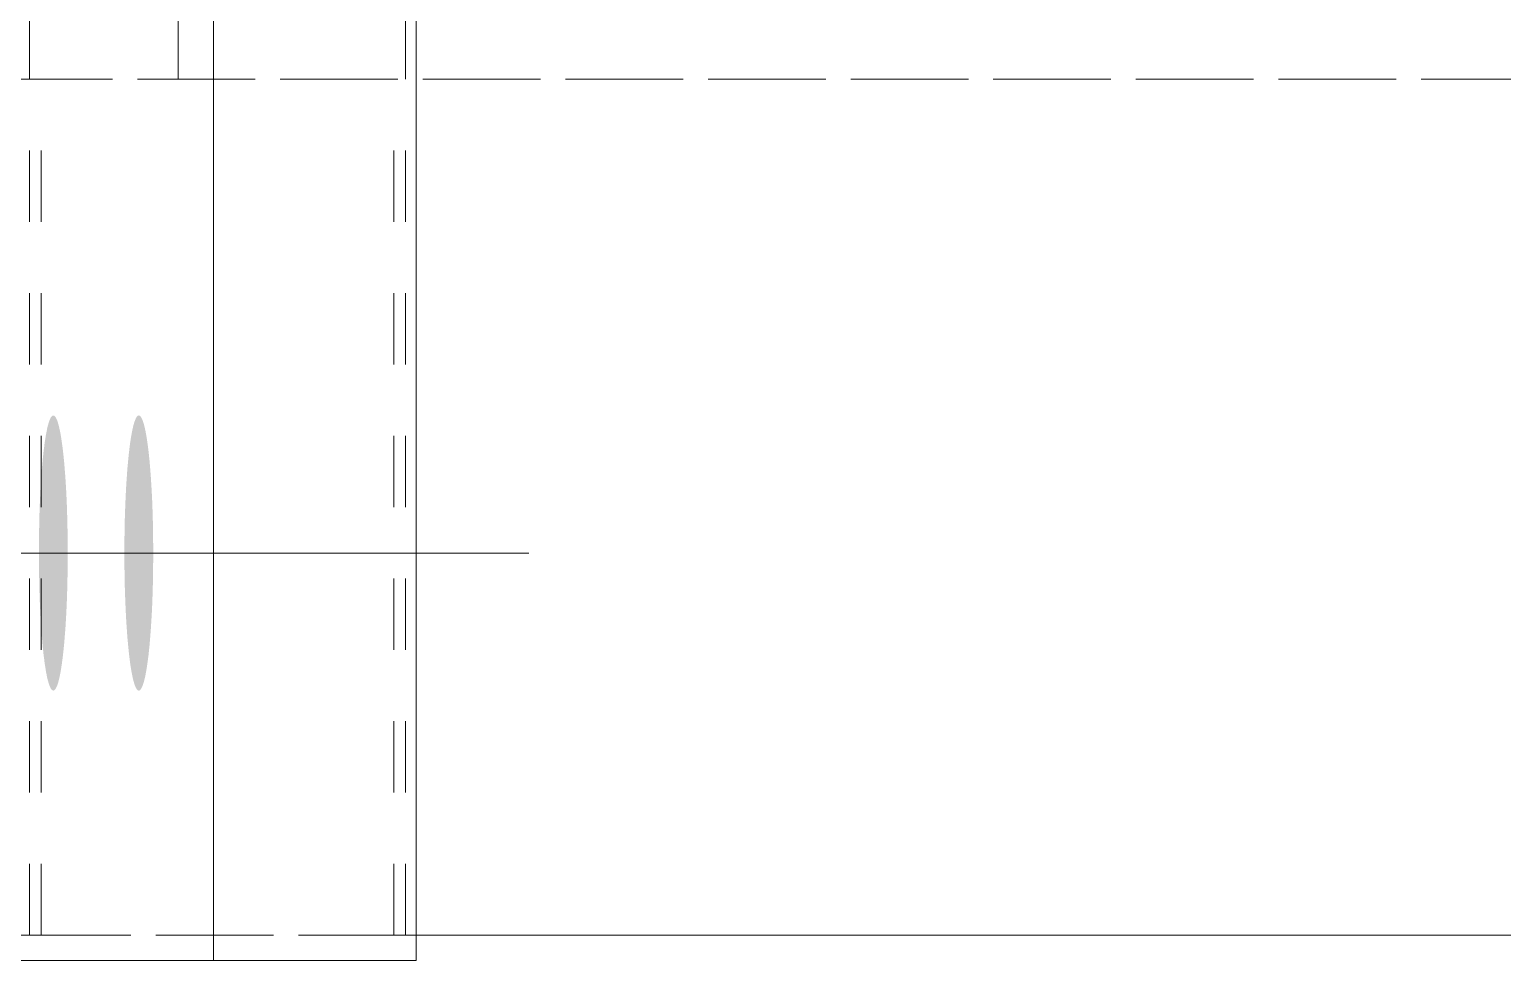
# Model space of a CAD drawing. Header units: millimetres. Extents: x 2 to 825, y 1 to 579.
# Drawn here: x 77.16 to 97.82, y 476.58 to 489.64 of the extents above; entities that cross this region are included whole.
import ezdxf

# ---------------------------------------------------------------- set-up
doc = ezdxf.new("R2010")
doc.units = ezdxf.units.MM
doc.linetypes.add('XKITLINE00', pattern=[0])
doc.linetypes.add('XKITLINE01', pattern=[4, 1, -1, 1, -1])
doc.layers.add('Bolt', color=3, linetype='Continuous', lineweight=0)
doc.layers.add('Part', color=2, linetype='Continuous', lineweight=0)

# ---------------------------------------------------------------- blocks, each defined once
blk = doc.blocks.new('*A35')
at = {"layer": 'Bolt'}
for points in [[(77.696, 482.248), (77.696, 482.201), (77.696, 482.154), (77.695, 482.106), (77.695, 482.059), (77.694, 482.012), (77.693, 481.966), (77.692, 481.919), (77.691, 481.873), (77.69, 481.827), (77.689, 481.781), (77.687, 481.736), (77.686, 481.69), (77.684, 481.646), (77.683, 481.601), (77.681, 481.557), (77.679, 481.514), (77.677, 481.471), (77.675, 481.428), (77.672, 481.386), (77.67, 481.345), (77.667, 481.304), (77.665, 481.264), (77.662, 481.224), (77.659, 481.185), (77.656, 481.147), (77.653, 481.109), (77.65, 481.072), (77.647, 481.036), (77.644, 481), (77.64, 480.966), (77.637, 480.932), (77.633, 480.899), (77.63, 480.866), (77.626, 480.835), (77.622, 480.805), (77.618, 480.775), (77.614, 480.746), (77.61, 480.719), (77.606, 480.692), (77.602, 480.666), (77.598, 480.641), (77.594, 480.617), (77.589, 480.595), (77.585, 480.573), (77.58, 480.552), (77.576, 480.532), (77.571, 480.514), (77.567, 480.496), (77.562, 480.48), (77.557, 480.464), (77.553, 480.45), (77.548, 480.437), (77.543, 480.425), (77.538, 480.414), (77.533, 480.404), (77.528, 480.395), (77.524, 480.388), (77.519, 480.381), (77.514, 480.376), (77.509, 480.372), (77.504, 480.369), (77.499, 480.367), (77.494, 480.367), (77.489, 480.367), (77.484, 480.369), (77.479, 480.372), (77.474, 480.376), (77.469, 480.381), (77.464, 480.388), (77.459, 480.395), (77.454, 480.404), (77.45, 480.414), (77.445, 480.425), (77.44, 480.437), (77.435, 480.45), (77.43, 480.464), (77.426, 480.48), (77.421, 480.496), (77.416, 480.514), (77.412, 480.532), (77.407, 480.552), (77.403, 480.573), (77.399, 480.595), (77.394, 480.617), (77.39, 480.641), (77.386, 480.666), (77.382, 480.692), (77.377, 480.719), (77.373, 480.746), (77.369, 480.775), (77.366, 480.805), (77.362, 480.835), (77.358, 480.866), (77.354, 480.899), (77.351, 480.932), (77.347, 480.966), (77.344, 481), (77.341, 481.036), (77.338, 481.072), (77.334, 481.109), (77.331, 481.147), (77.329, 481.185), (77.326, 481.224), (77.323, 481.264), (77.32, 481.304), (77.318, 481.345), (77.316, 481.386), (77.313, 481.428), (77.311, 481.471), (77.309, 481.514), (77.307, 481.557), (77.305, 481.601), (77.303, 481.646), (77.302, 481.69), (77.3, 481.736), (77.299, 481.781), (77.298, 481.827), (77.297, 481.873), (77.296, 481.919), (77.295, 481.966), (77.294, 482.012), (77.293, 482.059), (77.293, 482.106), (77.292, 482.154), (77.292, 482.201), (77.292, 482.248), (77.292, 482.295), (77.292, 482.343), (77.292, 482.39), (77.292, 482.437), (77.293, 482.484), (77.293, 482.532), (77.294, 482.578), (77.295, 482.625), (77.296, 482.672), (77.297, 482.718), (77.298, 482.764), (77.299, 482.81), (77.3, 482.855), (77.302, 482.9), (77.303, 482.945), (77.305, 482.99), (77.307, 483.033), (77.309, 483.077), (77.311, 483.12), (77.313, 483.163), (77.316, 483.205), (77.318, 483.246), (77.32, 483.287), (77.323, 483.327), (77.326, 483.367), (77.329, 483.406), (77.331, 483.444), (77.334, 483.482), (77.338, 483.519), (77.341, 483.555), (77.344, 483.591), (77.347, 483.625), (77.351, 483.659), (77.354, 483.692), (77.358, 483.724), (77.362, 483.756), (77.366, 483.786), (77.369, 483.816), (77.373, 483.844), (77.377, 483.872), (77.382, 483.899), (77.386, 483.925), (77.39, 483.95), (77.394, 483.973), (77.399, 483.996), (77.403, 484.018), (77.407, 484.039), (77.412, 484.059), (77.416, 484.077), (77.421, 484.095), (77.426, 484.111), (77.43, 484.127), (77.435, 484.141), (77.44, 484.154), (77.445, 484.166), (77.45, 484.177), (77.454, 484.187), (77.459, 484.196), (77.464, 484.203), (77.469, 484.21), (77.474, 484.215), (77.479, 484.219), (77.484, 484.222), (77.489, 484.223), (77.494, 484.224), (77.499, 484.223), (77.504, 484.222), (77.509, 484.219), (77.514, 484.215), (77.519, 484.21), (77.524, 484.203), (77.528, 484.196), (77.533, 484.187), (77.538, 484.177), (77.543, 484.166), (77.548, 484.154), (77.553, 484.141), (77.557, 484.127), (77.562, 484.111), (77.567, 484.095), (77.571, 484.077), (77.576, 484.059), (77.58, 484.039), (77.585, 484.018), (77.589, 483.996), (77.594, 483.973), (77.598, 483.95), (77.602, 483.925), (77.606, 483.899), (77.61, 483.872), (77.614, 483.844), (77.618, 483.816), (77.622, 483.786), (77.626, 483.756), (77.63, 483.724), (77.633, 483.692), (77.637, 483.659), (77.64, 483.625), (77.644, 483.591), (77.647, 483.555), (77.65, 483.519), (77.653, 483.482), (77.656, 483.444), (77.659, 483.406), (77.662, 483.367), (77.665, 483.327), (77.667, 483.287), (77.67, 483.246), (77.672, 483.205), (77.675, 483.163), (77.677, 483.12), (77.679, 483.077), (77.681, 483.033), (77.683, 482.99), (77.684, 482.945), (77.686, 482.9), (77.687, 482.855), (77.689, 482.81), (77.69, 482.764), (77.691, 482.718), (77.692, 482.672), (77.693, 482.625), (77.694, 482.578), (77.695, 482.532), (77.695, 482.484), (77.696, 482.437), (77.696, 482.39), (77.696, 482.343), (77.696, 482.295)], [(78.895, 482.248), (78.895, 482.201), (78.894, 482.154), (78.894, 482.106), (78.893, 482.059), (78.893, 482.012), (78.892, 481.966), (78.891, 481.919), (78.89, 481.873), (78.889, 481.827), (78.888, 481.781), (78.886, 481.736), (78.885, 481.69), (78.883, 481.646), (78.881, 481.601), (78.88, 481.557), (78.878, 481.514), (78.876, 481.471), (78.873, 481.428), (78.871, 481.386), (78.869, 481.345), (78.866, 481.304), (78.864, 481.264), (78.861, 481.224), (78.858, 481.185), (78.855, 481.147), (78.852, 481.109), (78.849, 481.072), (78.846, 481.036), (78.843, 481), (78.839, 480.966), (78.836, 480.932), (78.832, 480.899), (78.829, 480.866), (78.825, 480.835), (78.821, 480.805), (78.817, 480.775), (78.813, 480.746), (78.809, 480.719), (78.805, 480.692), (78.801, 480.666), (78.797, 480.641), (78.792, 480.617), (78.788, 480.595), (78.784, 480.573), (78.779, 480.552), (78.775, 480.532), (78.77, 480.514), (78.766, 480.496), (78.761, 480.48), (78.756, 480.464), (78.751, 480.45), (78.747, 480.437), (78.742, 480.425), (78.737, 480.414), (78.732, 480.404), (78.727, 480.395), (78.722, 480.388), (78.717, 480.381), (78.713, 480.376), (78.708, 480.372), (78.703, 480.369), (78.698, 480.367), (78.693, 480.367), (78.688, 480.367), (78.683, 480.369), (78.678, 480.372), (78.673, 480.376), (78.668, 480.381), (78.663, 480.388), (78.658, 480.395), (78.653, 480.404), (78.648, 480.414), (78.644, 480.425), (78.639, 480.437), (78.634, 480.45), (78.629, 480.464), (78.625, 480.48), (78.62, 480.496), (78.615, 480.514), (78.611, 480.532), (78.606, 480.552), (78.602, 480.573), (78.597, 480.595), (78.593, 480.617), (78.589, 480.641), (78.584, 480.666), (78.58, 480.692), (78.576, 480.719), (78.572, 480.746), (78.568, 480.775), (78.564, 480.805), (78.561, 480.835), (78.557, 480.866), (78.553, 480.899), (78.55, 480.932), (78.546, 480.966), (78.543, 481), (78.54, 481.036), (78.536, 481.072), (78.533, 481.109), (78.53, 481.147), (78.527, 481.185), (78.525, 481.224), (78.522, 481.264), (78.519, 481.304), (78.517, 481.345), (78.514, 481.386), (78.512, 481.428), (78.51, 481.471), (78.508, 481.514), (78.506, 481.557), (78.504, 481.601), (78.502, 481.646), (78.501, 481.69), (78.499, 481.736), (78.498, 481.781), (78.496, 481.827), (78.495, 481.873), (78.494, 481.919), (78.493, 481.966), (78.493, 482.012), (78.492, 482.059), (78.491, 482.106), (78.491, 482.154), (78.491, 482.201), (78.49, 482.248), (78.49, 482.295), (78.49, 482.343), (78.491, 482.39), (78.491, 482.437), (78.491, 482.484), (78.492, 482.532), (78.493, 482.578), (78.493, 482.625), (78.494, 482.672), (78.495, 482.718), (78.496, 482.764), (78.498, 482.81), (78.499, 482.855), (78.501, 482.9), (78.502, 482.945), (78.504, 482.99), (78.506, 483.033), (78.508, 483.077), (78.51, 483.12), (78.512, 483.163), (78.514, 483.205), (78.517, 483.246), (78.519, 483.287), (78.522, 483.327), (78.525, 483.367), (78.527, 483.406), (78.53, 483.444), (78.533, 483.482), (78.536, 483.519), (78.54, 483.555), (78.543, 483.591), (78.546, 483.625), (78.55, 483.659), (78.553, 483.692), (78.557, 483.724), (78.561, 483.756), (78.564, 483.786), (78.568, 483.816), (78.572, 483.844), (78.576, 483.872), (78.58, 483.899), (78.584, 483.925), (78.589, 483.95), (78.593, 483.973), (78.597, 483.996), (78.602, 484.018), (78.606, 484.039), (78.611, 484.059), (78.615, 484.077), (78.62, 484.095), (78.625, 484.111), (78.629, 484.127), (78.634, 484.141), (78.639, 484.154), (78.644, 484.166), (78.648, 484.177), (78.653, 484.187), (78.658, 484.196), (78.663, 484.203), (78.668, 484.21), (78.673, 484.215), (78.678, 484.219), (78.683, 484.222), (78.688, 484.223), (78.693, 484.224), (78.698, 484.223), (78.703, 484.222), (78.708, 484.219), (78.713, 484.215), (78.717, 484.21), (78.722, 484.203), (78.727, 484.196), (78.732, 484.187), (78.737, 484.177), (78.742, 484.166), (78.747, 484.154), (78.751, 484.141), (78.756, 484.127), (78.761, 484.111), (78.766, 484.095), (78.77, 484.077), (78.775, 484.059), (78.779, 484.039), (78.784, 484.018), (78.788, 483.996), (78.792, 483.973), (78.797, 483.95), (78.801, 483.925), (78.805, 483.899), (78.809, 483.872), (78.813, 483.844), (78.817, 483.816), (78.821, 483.786), (78.825, 483.756), (78.829, 483.724), (78.832, 483.692), (78.836, 483.659), (78.839, 483.625), (78.843, 483.591), (78.846, 483.555), (78.849, 483.519), (78.852, 483.482), (78.855, 483.444), (78.858, 483.406), (78.861, 483.367), (78.864, 483.327), (78.866, 483.287), (78.869, 483.246), (78.871, 483.205), (78.873, 483.163), (78.876, 483.12), (78.878, 483.077), (78.88, 483.033), (78.881, 482.99), (78.883, 482.945), (78.885, 482.9), (78.886, 482.855), (78.888, 482.81), (78.889, 482.764), (78.89, 482.718), (78.891, 482.672), (78.892, 482.625), (78.893, 482.578), (78.893, 482.532), (78.894, 482.484), (78.894, 482.437), (78.895, 482.39), (78.895, 482.343), (78.895, 482.295)]]:
    blk.add_hatch(color=3, dxfattribs=at).paths.add_polyline_path(points, flags=17)
at = {"layer": 'Bolt', "color": 3, "linetype": 'XKITLINE00', "lineweight": 0}
for p, q in [((68.224, 482.295), (78.168, 482.295)), ((71.82, 482.295), (81.765, 482.295)), ((73.019, 482.295), (82.964, 482.295)), ((74.218, 482.295), (84.162, 482.295))]:
    blk.add_line(p, q, dxfattribs=at)
blk = doc.blocks.new('*A36')
at = {"layer": 'Part', "color": 7, "linetype": 'XKITLINE01', "lineweight": 0}
for p, q in [((77.159, 476.938), (77.159, 501.938)), ((82.433, 476.938), (82.433, 501.938)), ((77.325, 476.938), (77.325, 488.938)), ((77.325, 488.938), (589.13, 488.938)), ((82.267, 476.938), (82.267, 488.938)), ((82.583, 476.938), (77.159, 476.938))]:
    blk.add_line(p, q, dxfattribs=at)
at = {"layer": 'Part', "color": 2, "linetype": 'XKITLINE00', "lineweight": 0}
blk.add_line((589.13, 476.938), (82.583, 476.938), dxfattribs=at)
blk = doc.blocks.new('*A48')
at = {"layer": 'Part', "color": 2, "linetype": 'XKITLINE00', "lineweight": 0}
for p, q in [((79.742, 476.581), (79.742, 502.295)), ((82.583, 476.581), (82.583, 502.295)), ((82.583, 476.581), (68.952, 476.581))]:
    blk.add_line(p, q, dxfattribs=at)
blk = doc.blocks.new('*A49')
at = {"layer": 'Part', "color": 7, "linetype": 'XKITLINE01', "lineweight": 0}
for p, q in [((79.245, 488.938), (79.245, 489.938)), ((353.675, 488.938), (72.235, 488.938)), ((353.932, 476.938), (72.064, 476.938))]:
    blk.add_line(p, q, dxfattribs=at)

msp = doc.modelspace()

# ---------------------------------------------------------------- block references
at = {"lineweight": 0}
for name in ['*A48', '*A49', '*A35']:
    msp.add_blockref(name, (0, 0), dxfattribs=at)
at = {"layer": 'Part', "lineweight": 0}
msp.add_blockref('*A36', (0, 0), dxfattribs=at)

doc.saveas('drawing.dxf')
